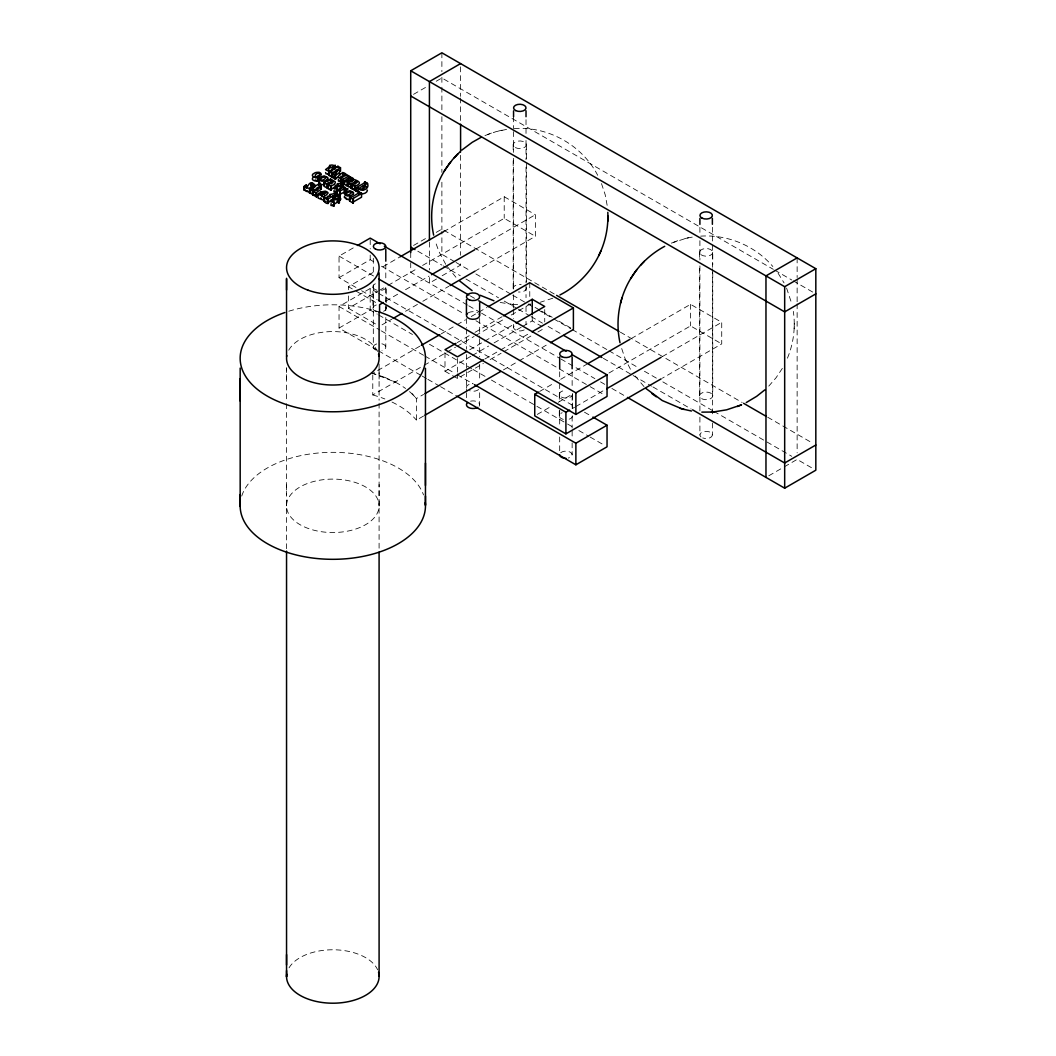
<?xml version="1.0" encoding="UTF-8"?>
<svg xmlns="http://www.w3.org/2000/svg" width="1056" height="1056" viewBox="0 0 1056 1056"><rect width="100%" height="100%" fill="white"/><g stroke="black" fill="none" stroke-linecap="round" stroke-linejoin="round"><path stroke-width="0.75" stroke-dasharray="5 3.75" d="M286.546 379.632L286.546 368.452M286.546 505.824L286.546 500.174M376.939 311.784A6.613 3.815 0 0 1 372.953 308.273L372.953 286.691A6.613 3.815 0 0 1 376.939 283.193M379.091 495.673L379.091 484.48M513.176 288.288L513.176 157.278M526.403 144.764L526.403 160.327M559.297 415.866L559.297 410.507M572.524 394.271L572.524 409.081M699.534 395.881L699.534 264.871M712.747 252.344A6.613 3.815 0 0 1 702.834 255.658A6.613 3.815 0 0 1 702.834 249.044A6.613 3.815 0 0 1 712.747 252.344L712.747 264.792M379.091 500.94L379.091 505.824A46.279 26.717 0 0 1 309.685 528.964A46.279 26.717 0 0 1 309.685 482.684A46.279 26.717 0 0 1 379.091 505.824M787.42 358.195C793.544 343.504 795.683 327.149 793.32 311.401M794.152 328.812L794.218 326.344M794.218 326.08L794.27 323.611M782.351 368.386L776.041 377.784L768.781 386.113M413.556 94.34L426.307 86.988M436.22 81.259L441.883 77.986L773.335 269.346M355.964 287.456L339.042 277.688L339.042 256.106L354.631 247.104M339.042 277.688L370.207 259.697L374.444 262.139M413.556 245.467L426.307 238.115M436.22 232.386L441.883 229.112L555.205 294.545M348.401 289.78L348.401 286.691L374.365 271.696M383.024 266.693L400.33 256.7M443.612 231.713L504.214 196.733L535.366 214.724L535.366 236.32L474.778 271.3M377.111 350.051L339.042 328.073L339.042 306.478L370.207 288.486L377.256 292.552M348.401 295.944L348.401 308.273L378.074 291.139M379.315 290.426L386.734 286.15M387.974 285.437L417.806 268.211M422.598 265.439L504.214 218.328L535.366 236.32M339.042 328.073L370.207 310.081L377.256 314.147M385.744 301.105L399.34 293.251M405.53 289.687L429.026 276.118M476.018 248.992L535.366 214.724M436.498 279.008L429.422 283.087L429.422 276.54M442.174 275.735L460.588 265.096L460.588 261.822M382.034 324.839L391.921 319.136M405.53 311.282L417.899 304.141M422.836 301.277L448.813 286.295M419.879 346.17L372.781 373.362L395.34 382.153A92.651 53.486 0 0 1 405.583 388.502M441.276 333.815L455.545 325.578M456.984 324.746L465.538 319.81M471.253 316.51L486.948 307.454M457.274 342.58L469.537 335.491M474.989 332.336L502.26 316.602M372.781 374.906L372.781 394.957L422.73 366.115M424.156 365.297L445.566 352.928M446.992 352.11L455.545 347.16M456.984 346.342L474.104 336.455M475.53 335.636L505.494 318.331M511.21 315.031L529.756 304.326L533.729 306.61M469.735 349.774L483.371 341.906M484.73 341.114L512.002 325.367M444.998 352.744L444.998 371.25L470.91 356.294M472.27 355.502L488.624 346.064M494.076 342.91L521.347 327.175M522.707 326.383L532.25 320.879L541.952 326.476M423.548 416.024L416.407 420.143L416.407 398.548L423.548 394.429M484.902 359L499.184 350.764M500.61 349.945L530.574 332.64M444.998 371.25L457.459 378.444L483.371 363.488M490.182 359.555L501.098 353.258M503.818 351.688L532.448 335.148M537.9 332.006L544.724 328.073M503.461 369.877L517.73 361.64M519.156 360.822L547.694 344.335M539.695 391.42L554.532 382.853M560.71 379.289L586.687 364.294M631.198 338.593L690.558 304.326L721.723 322.318L721.723 343.9L662.363 378.167M537.227 414.44L550.823 406.586M558.241 402.296L573.078 393.73M608.942 373.032L690.558 325.908L721.723 343.9M572.088 408.698L574.57 407.273M575.797 406.56L604.243 390.139M662.363 356.585L721.723 322.318M768.808 475.768L781.559 468.402M784.384 466.765L797.135 459.413L813.16 468.666M484.981 135.551L496.082 131.63L506.88 129.334M671.339 243.131L686.11 238.313M552.763 298.228L540.25 302.254M487.41 134.548L489.139 133.914M673.754 242.141L675.497 241.507M489.786 133.676L491.396 133.096M676.13 241.27L677.741 240.689M502.088 130.192L498.511 131.01M687.337 238.036L693.224 236.927M684.856 238.59L688.446 237.785M527.96 304.26L530.482 303.996M514.272 128.555C548.09 126.06 582.16 145.174 597.696 175.309M700.63 236.148C727.69 234.287 755.238 245.876 772.847 266.521M512.648 304.352L517.876 304.63M500.188 302.452L510.734 304.168M510.127 304.115L513.097 304.379M371.25 372.847L384.859 377.362L383.368 376.702L395.34 382.153L394.376 381.546M774.748 270.164L791.749 279.985M793.162 280.804L813.001 292.248M620.36 332.165L742.17 402.494M767.672 417.212L813.001 443.375M535.049 307.375L540.342 310.424M541.662 311.19L552.235 317.302M558.848 321.116L573.395 329.512M454.634 261.664L441.883 254.311L441.883 231.37M456.047 262.482L470.21 270.666M475.873 273.94L511.289 294.373M512.701 295.192L526.878 303.376M528.29 304.194L535.366 308.286M538.204 309.91L552.367 318.094M553.78 318.912L570.781 328.72M572.194 329.538L607.609 349.985M609.022 350.803L638.774 367.976M644.437 371.25L657.188 378.616M662.851 381.876L712.43 410.507M713.843 411.325L791.749 456.298M417.806 251.196L441.883 265.096M443.296 265.914L460.297 275.735M465.96 279.008L498.538 297.818M504.214 301.079L516.952 308.444M518.377 309.263L529.703 315.81M531.115 316.615L542.454 323.162M548.117 326.436L560.868 333.788M603.359 358.327L631.686 374.682M633.112 375.5L651.526 386.14M652.938 386.945L691.178 409.028M470.303 295.904L474.527 298.346M467.386 305.012L410.718 272.303L410.718 260.832M468.798 305.831L480.124 312.365M481.549 313.183L559.456 358.169M560.868 358.987L594.858 378.616M600.534 381.876L604.771 384.331M611.86 388.423L626.023 396.607M381.493 266.218L464.666 314.239M475.939 320.747L588.72 385.849M590.132 386.668L604.23 394.812M339.042 256.106L372.887 275.642M378.668 293.37L574.622 406.507M584.483 412.196L591.532 416.275M361.601 290.717L377.111 299.666M348.401 286.691L352.295 288.935M356.189 291.192L378.259 303.93M378.668 314.965L412.5 334.501M429.422 344.256L471.715 368.676M473.114 369.494L488.624 378.444M491.449 380.068L566.161 423.205M567.574 424.024L573.21 427.284M578.846 430.531L588.72 436.234M590.132 437.052L604.23 445.183M348.401 308.273L376.966 324.773M339.042 306.478L379.936 330.079M381.335 330.898L423.628 355.318M425.04 356.123L454.648 373.217M457.459 374.84L472.969 383.803M378.523 350.856L420.816 375.276M422.228 376.094L426.452 378.536M427.865 379.342L439.138 385.862M440.55 386.668L457.459 396.436M644.002 386.588L633.468 373.943M414.823 396.739L412.091 393.835L416.407 398.548M455.902 277.24L447.124 266.35M778.087 273.214L784.054 282.889M445.724 264.304L438.9 251.526L435.046 240.728M630.432 369.217L625.258 359.119L620.558 345.127M786.588 288.09L792.079 304.682M601.498 183.586L605.18 194.7L607.319 206.263M379.091 369.217L379.091 379.104M286.546 485.008L286.546 494.908M797.135 257.902L797.135 277.556M797.135 279.193L797.135 302.135M797.135 303.772L797.135 452.852M712.747 272.593L712.747 395.881A6.613 3.815 0 0 1 702.834 399.181A6.613 3.815 0 0 1 702.834 392.568A6.613 3.815 0 0 1 712.747 395.881M712.378 227.264L712.378 242.101M712.378 245.071L712.378 267.313M712.378 268.792L712.378 417.107M712.378 423.034L712.378 434.9M699.904 227.344L699.904 233.27M699.904 240.689L699.904 259.974M699.904 265.901L699.904 411.246M699.904 417.173L699.904 434.98M699.534 252.344L699.534 258.628M690.558 304.326L690.558 325.908M572.141 371.725L572.141 388.014M572.141 395.432L572.141 407.286M572.141 416.17L572.141 428.023M572.141 430.993L572.141 436.92M572.141 442.847L572.141 454.687M559.68 371.791L559.68 380.688M559.68 383.645L559.68 401.425M559.68 410.309L559.68 425.132M559.68 436.986L559.68 454.766M559.297 394.271L559.297 402.415M544.724 309.566L544.724 321.895M532.25 316.246L532.25 320.879M529.756 282.731L529.756 298.148M526.403 163.442L526.403 282.005M526.02 119.684L526.02 134.508M526.02 140.448L526.02 159.72M526.02 167.138L526.02 282.823M526.02 285.793L526.02 297.66M526.02 306.557L526.02 313.962M526.02 321.38L526.02 324.35M513.559 116.794L513.559 128.647M513.559 131.617L513.559 152.381M513.559 158.308L513.559 288.829M513.559 294.756L513.559 308.101M513.559 309.593L513.559 318.49M513.559 324.416L513.559 327.386M513.176 144.764L513.176 151.034M504.214 196.733L504.214 218.328M479.662 318.437L479.662 337.286M479.662 338.778L479.662 356.77M479.662 364.267L479.662 380.767M479.662 392.753L479.662 404.752M466.435 318.516L466.435 327.505M466.435 329.01L466.435 349.206M466.435 354.499L466.435 368.689M466.435 371.686L466.435 391.182M466.435 392.687L466.435 398.68M460.588 66.871L460.588 96.36M460.588 97.997L460.588 120.938M460.588 155.338L460.588 255.275M457.459 358.393L457.459 372.28M457.459 373.824L457.459 378.444M441.883 52.8L441.883 71.689M441.883 77.378L441.883 85.562M441.883 87.199L441.883 110.141M441.883 116.688L441.883 172.392M441.883 182.226L441.883 229.733M429.422 242.141L429.422 269.98M410.718 252.635L410.718 259.195M386.166 302.848L386.166 286.691A6.613 3.815 0 0 1 380.912 290.426M386.166 305.54L386.166 308.273M385.796 264.132L385.796 280.434M385.796 287.839L385.796 302.65M385.796 305.62L385.796 311.546M385.796 317.473L385.796 347.107A6.23 3.604 0 0 1 381.968 350.46M379.091 363.95L379.091 400.264M379.091 403.194L379.091 549.001M373.322 258.271L373.322 276.052M373.322 284.948L373.322 347.173A6.23 3.604 0 0 0 377.243 350.486M370.207 239.659L370.207 248.912M370.207 255.077L370.207 259.697M370.207 288.486L370.207 310.081M286.546 367.567L286.546 400.792M286.546 403.722L286.546 551.113M289.04 967.824A46.279 26.717 0 0 1 334.62 949.793A46.279 26.717 0 0 1 377.626 969.817M372.781 394.957A92.651 53.486 0 0 1 384.859 398.957M392.027 402.072A92.651 53.486 0 0 1 416.407 420.143M409.53 391.618A92.651 53.486 0 0 1 413.147 394.97M241.718 496.082A92.651 53.486 0 0 1 331.822 452.338A92.651 53.486 0 0 1 423.535 494.96M288.763 311.23A92.651 53.486 0 0 1 378.114 311.626M288.724 350.196A46.279 26.717 0 0 1 333.986 331.584A46.279 26.717 0 0 1 377.56 351.49M700.96 436.946A6.23 3.604 0 0 1 704.893 431.416A6.23 3.604 0 0 1 712.259 435.613A6.23 3.604 0 0 1 702.728 437.95M524.198 329.894A6.23 3.604 0 0 1 515.381 329.894A6.23 3.604 0 0 1 515.381 324.812M560.696 452.76A6.23 3.604 0 0 1 570.702 452.43A6.23 3.604 0 0 1 568.326 458.04M381.876 343.794A6.23 3.604 0 0 1 385.796 347.107M373.322 347.173A6.23 3.604 0 0 1 377.15 343.82M470.593 401.174A6.613 3.815 0 0 1 477.761 402.032A6.613 3.815 0 0 1 479.147 406.19M478.579 389.532A6.613 3.815 0 0 1 469.432 390.641M466.567 388.212A6.613 3.815 0 0 1 472.982 383.618M468.376 312.774A6.613 3.815 0 0 1 477.721 312.774M572.524 415.866A6.613 3.815 0 0 1 567.27 419.602M563.284 419.364A6.613 3.815 0 0 1 559.324 416.236A6.613 3.815 0 0 1 562.162 412.724M572.378 393.492A6.613 3.815 0 0 1 566.821 398.059A6.613 3.815 0 0 1 559.31 394.535A6.613 3.815 0 0 1 565.91 390.456M386.034 307.494A6.613 3.815 0 0 1 383.302 311.428M372.953 308.273A6.613 3.815 0 0 1 376.939 304.775M376.939 290.189A6.613 3.815 0 0 1 372.953 286.691M526.258 287.509A6.613 3.815 0 0 1 518.43 292.024M513.322 289.067A6.613 3.815 0 0 1 521.149 284.552M515.381 147.602A6.613 3.815 0 0 0 526.258 145.543A6.613 3.815 0 0 0 517.73 141.134A6.613 3.815 0 0 0 515.381 147.602"/><path stroke-width="1.5" d="M240.174 494.564L240.174 506.405L240.174 368.108M240.174 401.016L240.174 378.655M286.546 290.03L286.546 278.309M286.546 970.57L286.546 976.747L286.546 551.113M425.462 485.47L425.462 463.096M328.046 196.997L328.06 196.72A2.719 1.571 0 0 0 327.862 196.205M600.046 252.859C605.827 240.24 608.467 226.195 607.807 212.335M607.794 221.219L607.86 218.75M607.86 218.486L607.926 216.018M356.123 187.73L358.037 188.126C360.73 192.628 370.154 189.275 367.501 183.361L364.795 181.804L364.505 182.886L356.123 187.73L356.123 191.334L358.037 191.717C359.726 195.07 366.643 194.185 367.396 190.555L367.132 190.014M335.795 186.265L335.108 185.051M361.548 193.604L353.377 198.33L353.06 199.426L349.562 197.393L349.562 200.996L353.06 203.016L353.377 201.92L361.548 197.195L361.548 193.604L358.842 192.034L358.604 193.974M325.591 172.55L326.053 173.818L329.221 174.187M320.113 183.071L320.602 183.902M345.761 197.881L346.751 198.818M631.963 276.58C619.423 295.891 615.08 320.245 620.004 342.725M312.655 194.172L309.487 192.971L309.487 189.38L318.78 184.021L321.301 185.473L321.301 189.077M351.133 187.625L347.992 186.41C343.741 182.2 358.71 180.259 351.556 179.335L347.384 181.87L347.371 186.067L344.23 184.246C342.778 180.286 350.684 175.52 353.153 178.411L352.282 178.926C356.347 180.18 364.558 182.741 354.856 186.226L354.869 190.397L354.856 186.226M620.506 303.257L621.166 300.868M621.416 299.97L622.076 297.607M559.918 294.967C577.315 286.136 591.624 271.313 599.716 253.559M598.699 255.776L601.075 250.602M314.596 187.427L314.596 184.721L312.378 186.001C313.883 200.495 311.824 173.078 310.939 187.189C309.619 188.47 307.309 188.483 305.831 187.44C302.227 186.067 307.93 183.203 306.359 187.849M445.619 168.986C433.066 188.298 428.723 212.665 433.66 235.132M445.975 168.458L452.575 159.562L459.835 151.972M632.32 276.038C640.332 263.578 651.658 253.308 664.712 246.312M444.233 171.138L448.853 164.287M630.577 278.731L635.21 271.88M312.14 189.46L312.457 187.717L310.794 187.546M306.359 185.156C307.085 191.796 308.576 177.896 314.596 184.721M449.143 163.878L450.648 161.872M635.501 271.471L636.992 269.452M359.462 191.651L359.594 192.76M319.255 177.698L319.638 178.926M644.305 261.307L640.543 265.241M454.199 157.648L455.981 155.786M456.218 155.522L457.948 153.714M318.397 196.865L318.054 197.195A1.769 1.016 0 0 0 318.516 198.264L324.311 200.468L323.638 200.112M338.422 179.388L338.435 181.117L341.418 181.645L341.418 178.042C333.406 178.675 343.319 169.831 345.365 173.923L345.365 175.718M321.671 195.268C322.093 198.911 326.146 195.426 328.06 193.116A2.719 1.571 0 0 0 327.65 192.364L327.096 191.941A6.244 3.604 0 0 0 325.222 191.149C314.002 193.235 331.505 190.436 324.76 193.486L320.179 192.799L318.054 193.591A1.769 1.016 0 0 0 318.516 194.66L321.671 195.268L321.671 196.469M335.386 174.992L335.399 179.15L335.386 174.992C338.897 174.214 342.791 169.514 336.785 169.924L340.507 167.772L340.507 171.376M330.845 186.041L330.858 190.199L330.845 186.041C334.435 185.236 338.263 180.536 332.218 180.998L333.076 180.497L330.554 179.045L330.304 180.985M764.874 389.836L756.677 396.317L746.262 402.56M461.868 150.084L472.243 142.309L480.718 137.531M334.118 190.252L333.934 192.047L337.115 192.416L337.049 188.615L335.531 188.113L340.151 185.368L342.355 185.856L340.824 184.972L345.154 181.685M331.135 203.636L330.95 205.432L334.132 205.814C335.544 200.218 328.852 202.33 337.168 198.752L339.385 199.254L339.385 202.844L337.168 202.356L332.983 204.772M320.364 193.697L321.116 192.482L320.443 191.704M327.571 200.468L327.571 199.267L332.68 196.165L334.277 196.31L334.277 198.106M329.855 196.324L329.855 194.528L330.779 195.07L326.159 197.723L324.139 197.828L324.139 201.432C328.72 206.158 327.532 201.102 332.68 199.769M332.812 175.811L331.835 177.091L328.693 175.283L328.693 171.679L337.986 166.32L340.507 167.772M309.962 191.453C308.088 192.812 303.059 190.014 305.026 189.301M342.606 187.189L343.332 179.177L348.863 175.943L348.863 179.546L347.939 180.074M331.254 189.275L333.986 187.691M410.718 252.635L410.718 70.792L441.883 52.8L815.826 268.699L815.826 470.197L784.674 488.189L627.436 397.426M460.588 63.598L429.422 81.589L429.422 240.504M329.498 167.336C328.891 162.162 340.573 167.059 333.736 169.039M334.475 169.435L334.475 167.627L332.257 167.138C324.878 168.67 331.544 172.999 325.538 169.62L330.356 166.03L329.498 165.541M332.944 168.538L332.944 166.742L335.28 165.396M330.7 171.64L332.257 170.729L332.257 167.138M335.399 179.15L332.257 177.342C329.063 172.313 338.58 173.527 337.63 170.359L331.861 172.88L332.072 176.946M328.693 175.283L329.921 175.217M328.693 171.679L332.072 173.356M332.257 177.342L333.947 177.065M335.65 175.415L332.257 173.738M330.858 190.199L327.73 188.39L327.73 184.787L332.68 182.648L333.287 181.474L331.478 181.421L327.36 183.876L327.294 188.14L324.152 186.331L324.152 182.728L330.304 179.177M321.301 185.473L317.579 187.625L320.443 188.1L321.09 189.341L316.18 192.68L316.444 196.706L313.051 195.03C309.857 190.001 319.374 191.228 318.424 188.06L312.655 190.582L312.866 194.647M309.487 192.971L310.715 192.918M309.487 189.38L312.866 191.044M337.96 176.959L335.65 179.005M345.365 173.923L340.19 177.461L342.144 177.619L346.342 174.491L348.863 175.943M324.152 182.728L327.545 184.404M343.16 183.625L340.56 182.134L340.56 178.53L341.418 178.042M313.051 195.03L314.741 194.766M313.051 191.44L316.444 193.103M327.73 188.39L328.825 188.364M331.109 186.463L327.73 184.787M342.936 187.084L343.332 179.177M318.199 194.977L316.444 196.706M337.379 186.463L337.616 183.625L342.936 183.493M340.56 182.134L341.418 181.645M324.284 193.763L320.562 194.344L322.159 194.99L324.284 193.763L324.284 194.964M346.091 181.144L347.015 180.616M347.384 181.87L344.23 180.655M344.956 192.047L344.111 192.139L344.111 188.536L348.031 188.958L346.87 190.014L343.926 188.932L339.821 191.07L339.966 195.452L336.455 193.433C333.26 188.298 343.398 189.961 342.606 186.278M329.855 194.528L332.917 193.921A2.878 1.663 0 0 1 334.013 193.697L334.422 193.684A3.287 1.901 0 0 1 335.57 193.802L338.012 195.862L336.032 195.809L336.626 194.66L335.874 194.396L333.353 195.769L333.353 196.667M337.537 190.463L340.151 188.958L340.151 185.368M349.114 184.351L347.371 186.067M354.869 190.397L351.74 188.588C347.516 184.351 362.446 182.411 355.304 181.5L351.133 184.021L351.371 188.087M344.111 188.536L345.563 187.704L342.857 186.146M347.992 186.41L349.127 186.384M347.992 182.82L351.371 184.483M336.455 193.433L337.537 193.525M336.455 189.829L340.204 191.717M324.139 201.432L326.159 201.326M324.139 197.828L328.126 199.861L327.571 199.267M334.396 198.95C333.788 193.789 345.47 198.673 338.646 200.653M335.254 199.452L335.254 197.657L330.502 200.574L330.95 201.841L334.132 202.211M351.74 188.588L353.126 188.443M355.12 186.648L351.74 184.985M340.177 197.01L337.841 198.356L339.385 199.254M356.426 188.786L355.12 190.252M363.343 185.764C350.328 192.443 371.474 187.598 363.343 185.764L362.842 189.644M367.501 183.361L363.964 185.407L367.396 186.952M356.123 191.334L357.522 190.529M349.562 197.393L352.216 196.786L358.499 193.156L358.604 192.179M349.562 200.996L349.8 197.261M357.456 245.467L370.207 238.115L380.081 243.804M400.33 256.7L443.612 231.713M383.275 302.544L379.553 304.682L379.553 312.391M431.495 274.692L474.778 249.704M393.162 318.41L401.821 313.421M450.041 285.582L474.778 271.3M421.304 345.352L439.85 334.633M488.374 306.623L529.756 282.731L573.395 307.916L573.395 329.512L550.559 342.685M455.902 343.358L444.998 349.655L457.459 356.849L467.003 351.344M503.62 315.81L532.25 299.284L544.724 306.478L516.094 323.004M424.974 393.611L483.476 359.832M532 331.808L573.395 307.916M424.974 415.193L500.61 371.527M661.122 378.88L565.91 433.858L534.745 415.866L534.745 394.271L538.454 392.132M587.915 363.581L629.97 339.306M797.135 257.902L765.97 275.893L765.97 477.404M378.523 278.89L575.876 392.832L607.042 374.84L607.042 396.436L575.876 414.427L378.523 300.485M534.745 394.271L565.91 412.262L569.62 410.124M606.712 388.714L661.122 357.298M410.718 70.792L784.674 286.691L815.826 268.699M815.826 293.885L784.674 311.876L410.718 95.977M474.382 384.608L575.876 443.216L607.042 425.225L607.042 446.807L575.876 464.798L457.459 396.436M815.826 445.012L784.674 463.003L692.604 409.847M713.79 411.893L726.594 409.834L741.589 404.804L739.728 405.557M737.392 406.52L739.121 405.821M361.508 192.773L360.505 192.971M324.614 184.576L321.09 184.589L318.661 182.45A5.122 2.957 0 0 1 319.506 180.946M350.262 199.386L346.738 199.399L344.309 197.248A5.122 2.957 0 0 1 344.718 196.218M314.226 177.131L312.932 176.378A3.406 1.967 0 0 1 312.404 175.388L312.431 175.019A4.818 2.772 0 0 1 312.985 174.029L315.124 172.748A5.227 3.023 0 0 1 317.447 172.326C320.324 171.138 323.651 176.352 319.176 175.085C320.813 172.762 318.226 172.445 316.219 174.082A6.89 3.973 0 0 0 315.282 174.992L315.493 176.656L317.737 177.104L317.79 180.919L316.562 181.051A3.973 2.297 0 0 1 314.226 180.721L312.932 179.982A3.406 1.967 0 0 1 312.404 178.979L312.431 178.622A4.818 2.772 0 0 1 312.985 177.619M701.831 412.13L711.77 412.051M711.414 412.078L714.305 411.853M329.168 173.989L327.743 173.87M334.132 205.814L332.64 205.484M307.639 191.07L306.214 190.674M363.343 189.367L364.043 189.367M317.447 175.93L319.216 176.101M691.495 411.022L682.783 409.068M319.546 176.656L316.219 177.672A6.89 3.973 0 0 0 315.863 177.962M340.19 181.064L341.128 181.289M646.048 388.582L662.218 400.528L681.754 408.778M680.275 408.355L684.116 409.438M493.918 300.775L480.269 295.284M321.38 198.515L320.562 197.947M345.629 192.799C344.296 191.756 339.332 193.868 340.204 195.32M556.618 295.363L618.948 331.346M743.596 403.313L766.26 416.394M332.944 166.742L334.475 167.627M340.56 178.53L343.081 179.995M337.379 183.757L338.237 184.259L333.419 187.849L334.871 188.852L337.049 188.615M333.353 195.769L334.277 196.31M334.396 197.155L335.254 197.657M410.718 247.104L414.968 249.559M563.706 335.425L601.946 357.509M384.305 246.246L468.89 295.086M478.764 300.775L566.161 351.239M571.798 354.499L607.042 374.84M592.944 417.08L607.042 425.225M472.085 290.611L459.703 281.002M326.66 180.18L327.65 181.064A3.934 2.27 0 0 1 327.888 182.12M652.001 393.664L656.238 396.766M339.649 174.002L340.322 174.781M315.15 179.969L317.79 180.919M337.115 192.416L335.531 191.717M317.737 177.104L316.562 177.448A3.973 2.297 0 0 1 314.226 177.131M425.462 496.003L425.462 505.243L425.462 368.254M286.546 954.598L286.546 965.026M784.674 286.691L784.674 488.189M712.378 218.368L712.378 224.308M699.904 218.447L699.904 224.374M575.876 392.832L575.876 414.427M575.876 443.216L575.876 464.798M572.141 356.902L572.141 368.755M565.91 412.262L565.91 433.858M559.68 356.981L559.68 368.834M532.25 299.284L532.25 314.701M526.02 110.788L526.02 116.714M513.559 110.854L513.559 116.794M479.662 302.795L479.662 314.794M466.435 299.719L466.435 314.714M460.588 124.212L460.588 152.064M385.796 249.322L385.796 261.175M379.091 272.884L379.091 300.577M379.091 311.652L379.091 355.964M379.091 552.169L379.091 976.219M364.795 181.804L364.795 184.496M364.558 181.949L364.558 184.642M358.842 192.034L358.842 193.842M358.037 188.126L358.037 191.717M355.304 181.5L355.304 183.902M353.377 198.33L353.311 202.884M353.06 199.426L353.06 203.016M351.978 184.84L351.978 188.443M351.556 179.335L351.556 181.738M351.12 184.628L351.12 188.232M350.632 176.959L350.632 178.754M350.381 177.104L350.381 178.9M348.229 182.675L348.229 186.278M347.622 182.318L347.622 185.922M346.342 174.491L346.342 175.388M346.104 174.623L346.104 175.534M345.523 188.958L345.523 192.562M344.48 180.51L344.48 184.114M342.844 172.458L342.844 173.356M342.593 172.603L342.593 174.398M341.682 186.252L341.682 188.047M340.824 184.972L340.824 186.767M339.966 191.862L339.966 195.452M339.953 196.878L339.953 200.482M338.699 199.637L338.699 203.24M337.986 166.32L337.986 167.218M337.735 166.465L337.735 167.363M337.616 183.625L337.616 185.42M337.168 198.752L337.168 202.356M336.706 189.697L336.706 193.288M336.032 170.359L336.032 173.963M335.056 165.264L335.056 168.868M334.633 197.023L334.633 198.818M334.066 202.013L334.066 205.603M333.802 168.023L333.802 169.818M333.604 196.693L333.604 198.502M332.68 196.165L332.68 197.96M332.508 173.593L332.508 177.197M331.835 173.488L331.835 177.091M331.478 181.421L331.478 183.823M330.554 179.045L330.554 180.84M329.736 165.396L329.736 167.204M329.168 170.386L329.221 171.494M328.944 171.534L328.944 175.138M327.967 184.655L327.967 188.245M328.126 199.861L328.126 203.452M327.888 199.993L327.888 203.597M327.571 201.67L327.571 202.871M327.294 184.549L327.294 188.14M324.403 182.596L324.403 186.186M324.218 196.693L324.377 201.287M322.159 194.99L322.159 196.192M318.78 184.021L318.78 184.919M318.529 184.153L318.529 185.064M316.826 188.06L316.826 189.856M316.193 193.248L316.193 196.852M314.345 184.589L314.345 187.585M313.302 191.294L313.302 194.898M312.629 191.189L312.629 194.792M310.794 183.955L310.794 184.853M309.738 189.235L309.738 192.839M306.108 185.011L306.108 187.704M304.194 186.542L304.194 190.133M303.956 186.397L303.956 189.988M286.546 278.956L286.546 356.492M378.536 972.352A46.279 26.717 0 0 1 334.396 1003.187A46.279 26.717 0 0 1 286.717 974.16M425.304 502.656A92.651 53.486 0 0 1 333.815 559.31A92.651 53.486 0 0 1 240.227 503.804M379.447 312.074A92.651 53.486 0 0 1 404.039 392.502A92.651 53.486 0 0 1 262.574 393.175A92.651 53.486 0 0 1 284.869 312.523M378.536 354.169A46.279 26.717 0 0 1 334.013 385.004A46.279 26.717 0 0 1 286.796 355.529M565.976 458.33A6.23 3.604 0 0 1 559.68 454.766M477.721 407.418A6.613 3.815 0 0 1 468.851 407.656A6.613 3.815 0 0 1 467.557 402.587M479.147 314.002A6.613 3.815 0 0 1 472.441 319.282A6.613 3.815 0 0 1 467.518 313.381M326.542 177.223C319.612 184.694 318.212 175.85 326.542 177.223M352.189 192.034C345.259 199.492 343.86 190.648 352.189 192.034M327.664 179.071C325.67 181.724 319.994 182.305 318.661 178.847A5.122 2.957 0 0 1 319.506 177.342L324.218 175.89L327.65 177.474A3.934 2.27 0 0 1 327.664 179.071M353.311 193.868C351.318 196.522 345.642 197.102 344.309 193.657A5.122 2.957 0 0 1 345.154 192.152L349.866 190.7L353.298 192.284A3.934 2.27 0 0 1 353.311 193.868M308.154 290.215A46.279 26.717 0 0 0 379.051 268.646A46.279 26.717 0 0 0 311.243 243.976A46.279 26.717 0 0 0 308.154 290.215M702.095 218.17A6.23 3.604 0 0 0 712.272 216.097A6.23 3.604 0 0 0 704.062 212.045A6.23 3.604 0 0 0 702.095 218.17M515.737 110.59A6.23 3.604 0 0 0 525.914 108.517A6.23 3.604 0 0 0 517.717 104.465A6.23 3.604 0 0 0 515.737 110.59M561.858 356.717A6.23 3.604 0 0 0 572.035 354.631A6.23 3.604 0 0 0 563.838 350.579A6.23 3.604 0 0 0 561.858 356.717M375.514 249.124A6.23 3.604 0 0 0 385.691 247.051A6.23 3.604 0 0 0 377.48 242.999A6.23 3.604 0 0 0 375.514 249.124M469.682 300.049A6.613 3.815 0 0 0 479.662 296.802A6.613 3.815 0 0 0 469.801 293.436A6.613 3.815 0 0 0 469.682 300.049"/></g></svg>
